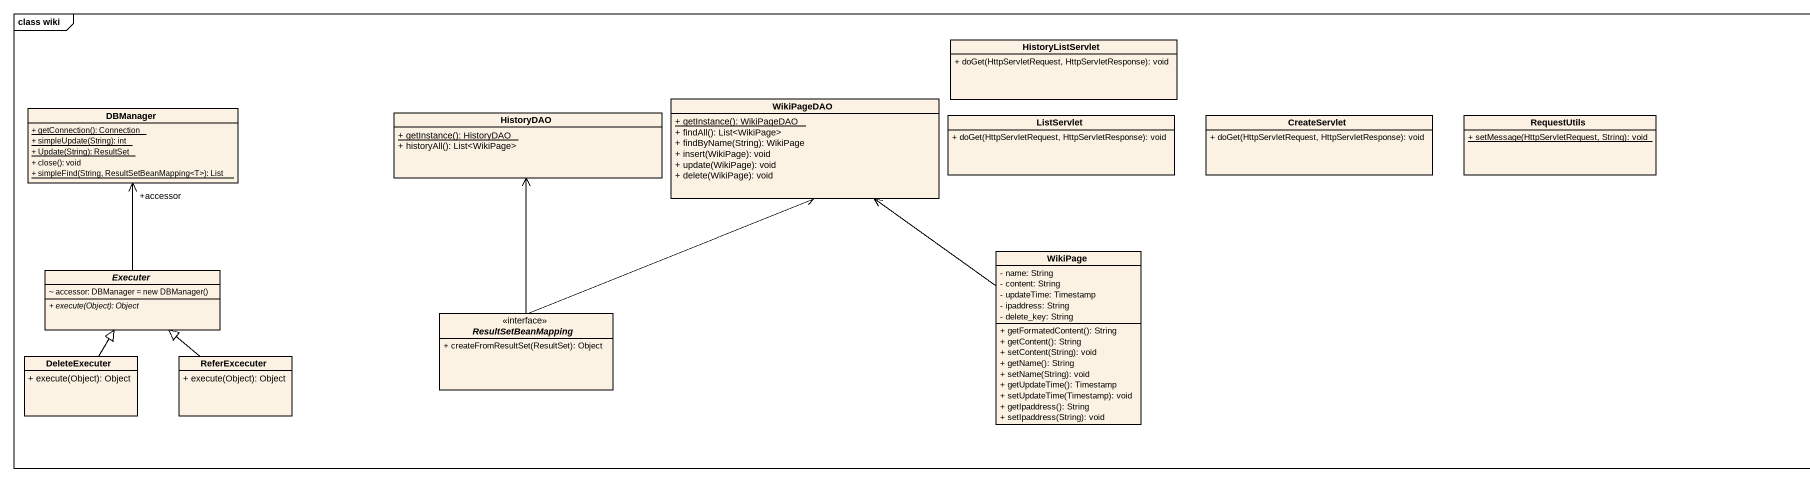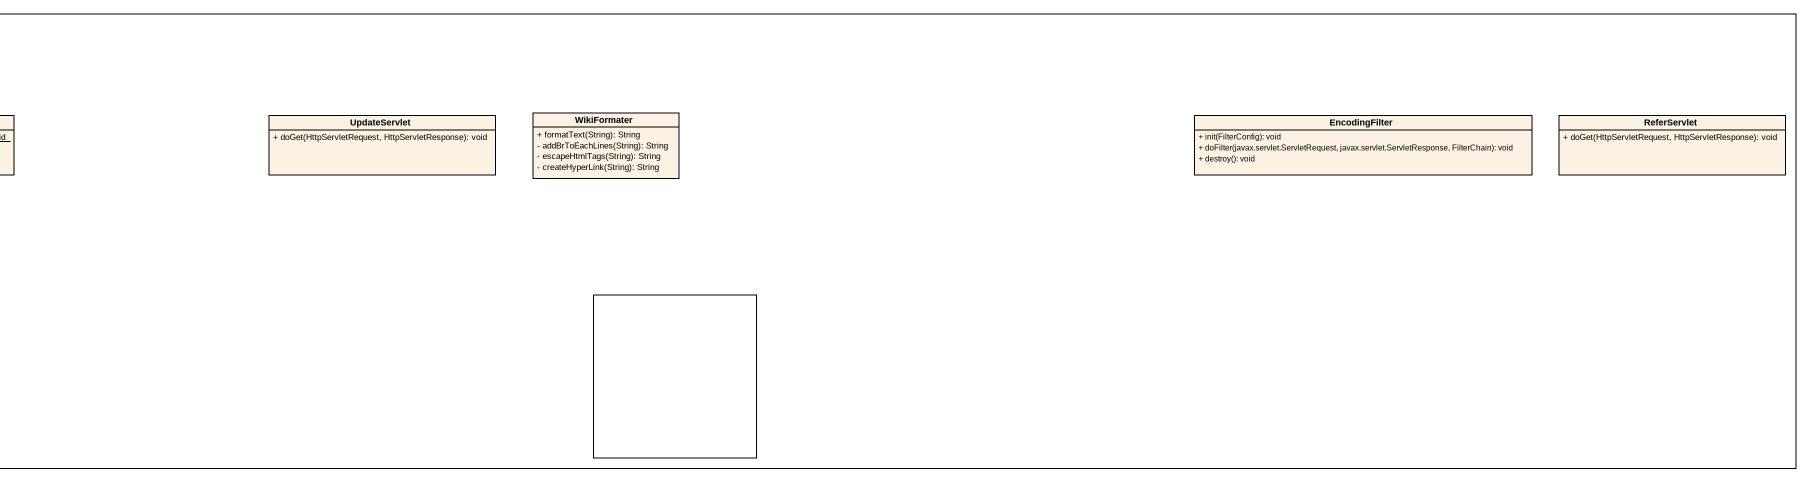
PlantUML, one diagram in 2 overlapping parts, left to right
@startuml
mainframe class wiki
allowmixing
hide circle
hide empty members
skinparam classAttributeIconSize 0
class HistoryListServlet {
  + doGet(HttpServletRequest, HttpServletResponse): void
}
class DBManager {
  {static} + getConnection(): Connection
  {static} + simpleUpdate(String): int
  {static} + Update(String): ResultSet
  + close(): void
  {static} + simpleFind(String, ResultSetBeanMapping<T>): List
}
class HistoryDAO {
  {static} + getInstance(): HistoryDAO
  + historyAll(): List<WikiPage>
}
class WikiPageDAO {
  {static} + getInstance(): WikiPageDAO
  + findAll(): List<WikiPage>
  + findByName(String): WikiPage
  + insert(WikiPage): void
  + update(WikiPage): void
  + delete(WikiPage): void
}
class ListServlet {
  + doGet(HttpServletRequest, HttpServletResponse): void
}
class CreateServlet {
  + doGet(HttpServletRequest, HttpServletResponse): void
}
class RequestUtils {
  {static} + setMessage(HttpServletRequest, String): void
}
class UpdateServlet {
  + doGet(HttpServletRequest, HttpServletResponse): void
}
class WikiFormater {
  + formatText(String): String
  - addBrToEachLines(String): String
  - escapeHtmlTags(String): String
  - createHyperLink(String): String
}
class EncodingFilter {
  + init(FilterConfig): void
  + doFilter(javax.servlet.ServletRequest, javax.servlet.ServletResponse, FilterChain): void
  + destroy(): void
}
class ReferServlet {
  + doGet(HttpServletRequest, HttpServletResponse): void
}
abstract class Executer {
  {field} ~ accessor: DBManager = new DBManager()
  {abstract} + execute(Object): Object
}
class WikiPage {
  - name: String
  - content: String
  - updateTime: Timestamp
  - ipaddress: String
  - delete_key: String
  + getFormatedContent(): String
  + getContent(): String
  + setContent(String): void
  + getName(): String
  + setName(String): void
  + getUpdateTime(): Timestamp
  + setUpdateTime(Timestamp): void
  + getIpaddress(): String
  + setIpaddress(String): void
}
interface ResultSetBeanMapping <<interface>> {
  + createFromResultSet(ResultSet): Object
}
rectangle " " as rectangle1
class DeleteExecuter {
  + execute(Object): Object
}
class ReferExcecuter {
  + execute(Object): Object
}
Executer -up-> "+accessor" DBManager
WikiPage -up-> WikiPageDAO
ResultSetBeanMapping -up-> HistoryDAO
ResultSetBeanMapping -up-> WikiPageDAO
DeleteExecuter -up-|> Executer
ReferExcecuter -up-|> Executer
@enduml
